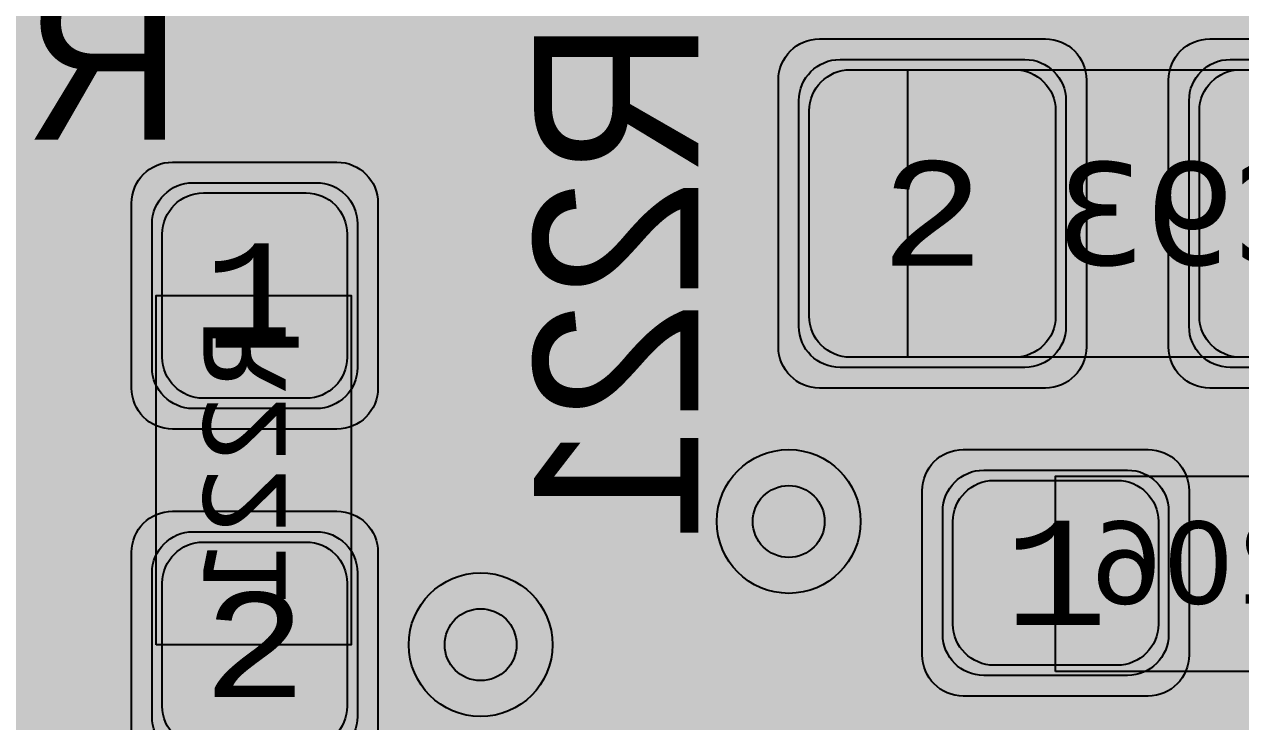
# Model space of a CAD drawing. Extents: x -98 to 119, y -207 to 98.
# Drawn here: x -15.12 to -9.2, y 38.03 to 41.42 of the extents above; entities that cross this region are included whole.
import ezdxf
from ezdxf.enums import TextEntityAlignment as Align

# ---------------------------------------------------------------- set-up
doc = ezdxf.new("R2010")
doc.units = 0
doc.header["$MEASUREMENT"] = 0
for name, color, linetype in [('ASSEMBLY_OUTLINES_BTM', 191, 'CONTINUOUS'), ('ASSEMBLY_PART_NUMBERS_BTM', 191, 'CONTINUOUS'), ('ASSEMBLY_PART_NUMBERS_TOP', 102, 'CONTINUOUS'), ('ASSEMBLY_REF_DES_BTM', 191, 'CONTINUOUS'), ('BOARD_OUTLINE', 10, 'CONTINUOUS'), ('DRILL_DRAWING', 21, 'CONTINUOUS'), ('GENERATED_SILKSCREEN_BTM', 255, 'CONTINUOUS'), ('MANUFACTURING_OUTLINES', 10, 'CONTINUOUS'), ('PART_PADS_SMD_BTM', 230, 'CONTINUOUS'), ('PIN_NUMBERS_BTM', 8, 'CONTINUOUS'), ('PIN_NUMBERS_TOP', 8, 'CONTINUOUS'), ('PLACEMENT_OUTLINES_BTM', 222, 'CONTINUOUS'), ('PLANE_DATA_LAYER_BOTTOM', 230, 'CONTINUOUS'), ('PLANE_SHAPES_LAYER_BOTTOM', 230, 'CONTINUOUS'), ('PLANE_SHAPES_LAYER_TOP', 150, 'CONTINUOUS'), ('ROUTE_BORDER', 151, 'CONTINUOUS'), ('SILKSCREEN_OUTLINES_BTM', 211, 'CONTINUOUS'), ('SILKSCREEN_REF_DES_BTM', 211, 'CONTINUOUS'), ('SOLDERMASK_PADS_BTM', 12, 'CONTINUOUS'), ('SOLDERPASTE_PADS_BTM', 12, 'CONTINUOUS'), ('TRACES_LAYER_BOTTOM', 230, 'CONTINUOUS'), ('TRACES_LAYER_TOP', 150, 'CONTINUOUS'), ('VIA_HOLES_LAYER_BOTTOM', 30, 'CONTINUOUS'), ('VIA_HOLES_LAYER_TOP', 30, 'CONTINUOUS'), ('VIA_PADS_LAYER_BOTTOM', 230, 'CONTINUOUS'), ('VIA_PADS_LAYER_TOP', 150, 'CONTINUOUS')]:
    doc.layers.add(name, color=color, linetype=linetype)
doc.styles.add('COURIER_NEW', font='COUR.TTF')
doc.styles.add('VERDANA', font='verdana.TTF')
doc.styles.add('VERIBEST_GERBER_0', font='txt')

msp = doc.modelspace()

# ---------------------------------------------------------------- hatches: boundary and pattern name
at = {"layer": 'PLANE_DATA_LAYER_BOTTOM'}
h = msp.add_hatch(color=256, dxfattribs=at)
h.paths.add_polyline_path([(-96.5, 0, -1), (96.5, 0, -1)], flags=0)
h.paths.add_polyline_path([(92.251979, -7.43598, 0.72698816), (92.479659, -3.637852, -0.30860979), (92.431259, -3.566904, -0.00963525), (92.431316, -3.563968, 0.00963501), (92.5, -0.000006), (92.5, 0.000001, 0.05332526), (90.407665, 19.562826, -0.05332692), (90.405941, 19.578942), (90.405941, 19.578943, -0.23821791), (90.436919, 19.640273, 0.66175504), (89.584154, 23.221888, -0.29529758), (89.523137, 23.277841, 0.02240102), (87.08146, 31.194059, -0.0862063), (87.076996, 31.219756), (87.076996, 31.219757, -0.21018391), (87.101696, 31.275919, 0.67938251), (85.774921, 34.749845, -0.30186499), (85.705267, 34.797373, 0.04791583), (77.514669, 50.475005, -0.14530744), (77.502324, 50.516585, -0.1239887), (77.511414, 50.552678, 0.60660899), (75.516892, 53.486368, -0.27423899), (75.44586, 53.517962, 0.02152308), (70.565432, 59.806101, -0.17759524), (70.547363, 59.855368), (70.547363, 59.855369, -0.1118333), (70.5548, 59.888203, 0.66175545), (68.116894, 62.64715, -0.29529737), (68.036725, 62.667806, 0.05833458), (51.722715, 76.687749, -0.24933783), (51.689123, 76.750923), (51.689123, 76.750924, -0.06075989), (51.691357, 76.76924, 0.7149664), (48.509213, 78.818582, -0.31487112), (48.42205, 78.81342, 0.02280668), (41.042088, 82.896302, -0.28513695), (40.999698, 82.964591), (40.999698, 82.964596, -0.00424702), (40.999709, 82.965891, 0.64704661), (37.697353, 84.5176, -0.28975486), (37.616734, 84.505806, 0.05294354), (19.031563, 90.52099, -0.30833592), (18.972104, 90.582877, 0.69698225), (15.284156, 91.27756, -0.30833961), (15.206255, 91.241547, 0.02237069), (6.993138, 92.235275, -0.31520437), (6.925536, 92.290658, 0.71588806), (3.14462, 92.496703, -0.31520526), (3.0714, 92.448994, 0.06346806), (-20.215283, 90.264015, -0.32014225), (-20.296827, 90.298428, 0.72963938), (-23.995319, 89.386755, -0.32014403), (-24.051528, 89.318386, 0.01866354), (-30.645576, 87.275991, -0.30986574), (-30.72878, 87.298418, 0.70117084), (-34.249879, 85.978007, -0.00275269), (-34.249874, 85.977168, -0.30685575), (-34.29782, 85.9064, 0.04916641), (-50.410548, 77.556603, -0.32354836), (-50.499711, 77.561018, 0.73921276), (-53.660594, 75.408706, -0.07516987), (-53.657188, 75.386179), (-53.657188, 75.386178, -0.24247942), (-53.68916, 75.324127, 0.01996774), (-59.527063, 70.80098, -0.29848709), (-59.610009, 70.791065, 0.55672441), (-62.5, 69), (-62.5, 68.999999, 0.08270852), (-62.392031, 68.351756, -0.29848757), (-62.412702, 68.270818, 0.06718659), (-78.279974, 49.27977, -0.27781781), (-78.350169, 49.24438, 0.43635087), (-80.5, 47.25), (-80.5, 47.249999, 0.14146633), (-80.192238, 46.184011, -0.14146588), (-80.180512, 46.143397), (-80.180512, 46.143396, -0.13119073), (-80.190652, 46.105416, 0.01929482), (-83.506407, 39.786053, -0.3122068), (-83.581614, 39.742899, 0.43912347), (-85.75, 37.75, 0.20482962), (-85.131688, 36.303992, -0.20483071), (-85.10813, 36.248899), (-85.10813, 36.248898, -0.10091901), (-85.114214, 36.219062, 0.04809776), (-90.466303, 19.289839, -0.31487042), (-90.530154, 19.230281, 0.71496565), (-91.24073, 15.512631, -0.26937831), (-91.202277, 15.446437), (-91.202277, 15.446436, -0.04192983), (-91.203345, 15.433723, 0.01884133), (-92.106444, 8.523669, -0.32827121), (-92.166453, 8.456161, 0.35402801), (-93.75, 6.5), (-93.75, 6.499999, 0.3147083), (-92.438077, 4.622088, -0.31470689), (-92.388093, 4.55054), (-92.388093, 4.550537, -0.01228575), (-92.388185, 4.546794, 0.01229418), (-92.5, 0.00001), (-92.5, -0.000004, 0.05293339), (-90.438132, -19.421494, -0.32940864), (-90.475468, -19.504015, 0.27173254), (-91.5, -21.25, 0.40159771), (-89.586502, -23.248128, -0.32940451), (-89.516056, -23.305059, 0.02130735), (-87.207653, -30.839509, -0.32217733), (-87.232533, -30.924924, 0.23066593), (-88, -32.499999), (-88, -32.5, 0.43149503), (-85.882787, -34.496562, -0.3221788), (-85.807634, -34.544174, 0.04801617), (-77.643233, -50.277018, -0.30387878), (-77.644537, -50.3618, 0.152519), (-78, -51.499999), (-78, -51.5, 0.48198292), (-75.552374, -53.449264, -0.30388342), (-75.473145, -53.479475, 0.02199125), (-70.483925, -59.90214, -0.3186215), (-70.47622, -59.989968, 0.72539906), (-67.952631, -62.834176, -0.31862421), (-67.866344, -62.852281, 0.06239253), (-50.265124, -77.650932, -0.25435623), (-50.230332, -77.714899), (-50.230332, -77.7149, -0.03445317), (-50.231054, -77.725364, 0.03445193), (-50.25, -78), (-50.25, -78.000001, 0.60330822), (-47.119729, -79.649997, -0.29136265), (-47.037917, -79.64725, 0.02294124), (-39.54278, -83.621879, -0.2900128), (-39.499155, -83.690765), (-39.499155, -83.690766, -0.00713035), (-39.499186, -83.692939, 0.00713296), (-39.5, -83.749994), (-39.5, -83.75, 0.65808296), (-36.126004, -85.203319, -0.29776298), (-36.043963, -85.188513, 0.04901634), (-18.771876, -90.575199, -0.30186131), (-18.712566, -90.635139, 0.67938177), (-15.056336, -91.31372, -0.30186438), (-14.979467, -91.279054, 0.02174912), (-6.993138, -92.235275, -0.31520437), (-6.925536, -92.290658, 0.71588806), (-3.14462, -92.496703, -0.31520526), (-3.0714, -92.448994, 0.06250827), (19.869968, -90.340657, -0.3455664), (19.954737, -90.381493, 0.79435682), (23.75, -89.500001), (23.75, -89.499973, 0.00508686), (23.749586, -89.459281, -0.34558849), (23.806159, -89.384097, 0.02146945), (31.383958, -87.013201, -0.31444693), (31.468175, -87.035889, 0.70013084), (35, -85.75), (35, -85.749988, 0.00909926), (34.998675, -85.677212, -0.00905723), (34.998625, -85.674452), (34.998625, -85.674439, -0.3044722), (35.045955, -85.60392, 0.04798546), (50.721249, -77.353765, -0.31444166), (50.808431, -77.356288, 0.61621831), (54, -75.75), (54, -75.749999, 0.06775817), (53.927211, -75.215343, -0.06775352), (53.924438, -75.194974), (53.924438, -75.194973, -0.24153729), (53.95619, -75.13308, 0.02236582), (60.452055, -70.01285, -0.31311155), (60.538488, -70.003709, 0.71009535), (63.344013, -67.475653, -0.09971759), (63.33807, -67.446151), (63.33807, -67.44615, -0.20692806), (63.362073, -67.390635, 0.05820555), (77.187807, -50.973449, -0.31748667), (77.269693, -50.94147, 0.72222414), (79.294241, -47.729048, -0.17387366), (79.276877, -47.680625, -0.13609457), (79.287761, -47.641379, 0.02052348), (82.926938, -40.980152, -0.3530032), (83.013777, -40.939997, 0.48811211), (85.5, -39), (85.5, -38.999999, 0.2400736), (84.675602, -37.381988, -0.24007295), (84.644192, -37.320342), (84.644192, -37.320341, -0.10410562), (84.650658, -37.289623, 0.05054674), (90.411157, -19.546683, -0.32146983), (90.476988, -19.487077, 0.38127918), (92.25, -17.5, 0.2751437), (91.203224, -15.741772, -0.27514249), (91.163342, -15.674784), (91.163342, -15.674783, -0.04255495), (91.164442, -15.661882, 0.02223578), (92.195155, -7.50356, -0.31919634)], flags=0)
at = {"layer": 'PLANE_SHAPES_LAYER_BOTTOM'}
h = msp.add_hatch(color=256, dxfattribs=at)
h.paths.add_polyline_path([(-96.5, 0, -1), (96.5, 0, -1)], flags=0)
h.paths.add_polyline_path([(-92.5, 0, -1), (92.5, 0, -1)], flags=0)
at = {"layer": 'PLANE_SHAPES_LAYER_TOP'}
h = msp.add_hatch(color=256, dxfattribs=at)
h.paths.add_polyline_path([(-96.31345, 0, -1), (96.81345, 0, -1)], flags=0)
h.paths.add_polyline_path([(-92.25, 0, -1), (92.75, 0, -1)], flags=0)
h = msp.add_hatch(color=256, dxfattribs=at)
h.paths.add_polyline_path([(1.75, 32.75), (-50, 32.75), (-50, 35), (-37.5, 47.5), (-31.5, 47.5), (-22, 57), (-19, 57), (-19, 52), (-15, 48), (-7.5, 48), (-6, 49.5), (-0.25, 49.5), (-0.25, 38), (1.75, 38)])
h.paths.add_polyline_path([(-26.75, 43.25), (-26.75, 45.25), (-17.5, 45.25), (-17.5, 43.25)], flags=16)
at = {"layer": 'VIA_HOLES_LAYER_BOTTOM'}
h = msp.add_hatch(color=256, dxfattribs=at)
edge = h.paths.add_edge_path()
edge.add_arc((-11.4, 39), 0.175, 0, 360)
h = msp.add_hatch(color=256, dxfattribs=at)
edge = h.paths.add_edge_path()
edge.add_arc((-12.9, 38.4), 0.175, 0, 360)
at = {"layer": 'VIA_HOLES_LAYER_TOP'}
h = msp.add_hatch(color=256, dxfattribs=at)
edge = h.paths.add_edge_path()
edge.add_arc((-11.4, 39), 0.175, 0, 360)
h = msp.add_hatch(color=256, dxfattribs=at)
edge = h.paths.add_edge_path()
edge.add_arc((-12.9, 38.4), 0.175, 0, 360)

# ---------------------------------------------------------------- linework, layer by layer
at = {"layer": 'ASSEMBLY_OUTLINES_BTM'}
for points in [[(-10.82, 39.8), (-10.82, 41.2), (-8.67, 41.2), (-8.67, 39.8)], [(-14.48, 38.4), (-14.48, 40.1), (-13.53, 40.1), (-13.53, 38.4)], [(-10.1, 38.27), (-10.1, 39.22), (-8.4, 39.22), (-8.4, 38.27)]]:
    msp.add_lwpolyline(points, close=True, dxfattribs=at)
at = {"layer": 'BOARD_OUTLINE', "const_width": 0.1}
msp.add_lwpolyline([(-97.5, 0, -1), (97.5, 0, -1)], format="xyb", close=True, dxfattribs=at)
at = {"layer": 'GENERATED_SILKSCREEN_BTM', "const_width": 0.15}
for points in [[(-14.4572, 41.6304), (-14.4572, 40.8624), (-14.4588, 40.856), (-14.4628, 40.852), (-14.4676, 40.8496), (-14.4732, 40.8488), (-14.4796, 40.8496), (-14.4852, 40.852), (-14.4892, 40.856), (-14.4908, 40.8624), (-14.4908, 41.2304), (-14.8668, 41.2304), (-14.998, 40.8576), (-15.0012, 40.852), (-15.0068, 40.8488), (-15.0124, 40.848), (-15.018, 40.8496), (-15.0228, 40.852), (-15.0268, 40.856), (-15.0284, 40.8616), (-15.0276, 40.868), (-14.8964, 41.2408), (-15.0244, 41.3424)], [(-14.4908, 41.6136), (-14.8732, 41.6136), (-14.998, 41.5128), (-14.998, 41.364), (-14.8732, 41.2624), (-14.4908, 41.2624), (-14.4908, 41.6136)], [(-15.0244, 41.3424), (-15.0268, 41.344), (-15.0276, 41.348), (-15.0292, 41.352), (-15.03, 41.356), (-15.03, 41.5208)], [(-12.3392, 40.7752), (-12.3408, 40.7728), (-12.3448, 40.772), (-12.3488, 40.7696), (-12.3528, 40.7696), (-12.5176, 40.7696), (-12.5216, 40.7696), (-12.524, 40.772), (-12.5264, 40.772), (-12.5272, 40.7728), (-12.528, 40.7736), (-12.5304, 40.7752), (-12.64, 40.9112), (-12.6416, 40.9152), (-12.6424, 40.9176), (-12.6432, 40.9216), (-12.6432, 41.3248), (-12.6416, 41.332), (-12.6376, 41.336), (-12.6328, 41.3408), (-12.6272, 41.3424), (-11.8592, 41.3424), (-11.8528, 41.3408), (-11.8488, 41.3368), (-11.8464, 41.332), (-11.8456, 41.3264), (-11.8464, 41.32), (-11.8488, 41.3144), (-11.8528, 41.3104), (-11.8592, 41.3088), (-12.2272, 41.3088), (-12.2272, 40.9328), (-11.8544, 40.8016), (-11.8488, 40.7984), (-11.8456, 40.7928), (-11.8448, 40.7864), (-11.8464, 40.7816), (-11.8488, 40.7768), (-11.8536, 40.7728), (-11.8584, 40.7704), (-11.8648, 40.772), (-12.2376, 40.9032), (-12.3392, 40.7752)], [(-12.6104, 41.3088), (-12.6104, 40.9256), (-12.5096, 40.8016), (-12.3608, 40.8016), (-12.2592, 40.9256), (-12.2592, 41.3088), (-12.6104, 41.3088)], [(-12.64, 40.1544), (-12.5304, 40.02), (-12.5264, 40.0176), (-12.5232, 40.0168), (-12.5208, 40.0152), (-12.5176, 40.0144), (-12.408, 40.0144), (-12.4056, 40.0152), (-12.4, 40.0168), (-12.396, 40.0176), (-12.3944, 40.02), (-11.9616, 40.5528), (-11.876, 40.5528), (-11.876, 40.0304), (-11.8744, 40.0248), (-11.8712, 40.02), (-11.8656, 40.0176), (-11.8592, 40.0168), (-11.8536, 40.0176), (-11.848, 40.02), (-11.8448, 40.0248), (-11.8432, 40.0304), (-11.8432, 40.5696), (-11.8448, 40.576), (-11.8488, 40.58), (-11.8528, 40.584), (-11.8592, 40.5856), (-11.9688, 40.5856), (-11.9712, 40.5848), (-11.9768, 40.5832), (-11.9792, 40.5816), (-11.9808, 40.58), (-11.9824, 40.5784), (-12.416, 40.0464), (-12.5096, 40.0464), (-12.6104, 40.1712), (-12.6104, 40.4296), (-12.504, 40.56), (-12.5024, 40.5656), (-12.5032, 40.5704), (-12.5056, 40.576), (-12.5104, 40.5792), (-12.5152, 40.5824), (-12.5208, 40.5832), (-12.5264, 40.5824), (-12.5304, 40.5784), (-12.64, 40.444), (-12.6408, 40.4408), (-12.6416, 40.4384), (-12.6424, 40.4376), (-12.6432, 40.4344), (-12.6432, 40.1648), (-12.6424, 40.1616), (-12.6424, 40.1608), (-12.6416, 40.16), (-12.6408, 40.1576), (-12.64, 40.1544)], [(-12.64, 39.3984), (-12.5304, 39.264), (-12.5264, 39.2616), (-12.5232, 39.2608), (-12.5208, 39.2592), (-12.5176, 39.2584), (-12.408, 39.2584), (-12.4056, 39.2592), (-12.4, 39.2608), (-12.396, 39.2616), (-12.3944, 39.264), (-11.9616, 39.7968), (-11.876, 39.7968), (-11.876, 39.2744), (-11.8744, 39.2688), (-11.8712, 39.264), (-11.8656, 39.2616), (-11.8592, 39.2608), (-11.8536, 39.2616), (-11.848, 39.264), (-11.8448, 39.2688), (-11.8432, 39.2744), (-11.8432, 39.8136), (-11.8448, 39.82), (-11.8488, 39.824), (-11.8528, 39.828), (-11.8592, 39.8296), (-11.9688, 39.8296), (-11.9712, 39.8288), (-11.9768, 39.8272), (-11.9792, 39.8256), (-11.9808, 39.824), (-11.9824, 39.8224), (-12.416, 39.2904), (-12.5096, 39.2904), (-12.6104, 39.4152), (-12.6104, 39.6736), (-12.504, 39.804), (-12.5024, 39.8096), (-12.5032, 39.8144), (-12.5056, 39.82), (-12.5104, 39.8232), (-12.5152, 39.8264), (-12.5208, 39.8272), (-12.5264, 39.8264), (-12.5304, 39.8224), (-12.64, 39.688), (-12.6408, 39.6848), (-12.6416, 39.6824), (-12.6424, 39.6816), (-12.6432, 39.6784), (-12.6432, 39.4088), (-12.6424, 39.4056), (-12.6424, 39.4048), (-12.6416, 39.404), (-12.6408, 39.4016), (-12.64, 39.3984)], [(-11.876, 38.9584), (-11.8744, 38.9648), (-11.8712, 38.968), (-11.8656, 38.9704), (-11.8592, 38.9712), (-11.8536, 38.9704), (-11.848, 38.968), (-11.844, 38.9648), (-11.8432, 38.9584), (-11.8432, 38.6464), (-11.844, 38.6408), (-11.848, 38.636), (-11.8536, 38.6336), (-11.8592, 38.6328), (-11.8656, 38.6336), (-11.8712, 38.636), (-11.8744, 38.6408), (-11.876, 38.6464), (-11.876, 38.7872), (-12.6272, 38.7872), (-12.6328, 38.788), (-12.6368, 38.7904), (-12.6392, 38.7944), (-12.64, 38.8), (-12.6408, 38.804), (-12.6408, 38.808), (-12.6392, 38.8112), (-12.636, 38.8144), (-12.4168, 38.9704), (-12.4112, 38.9728), (-12.4056, 38.9728), (-12.4008, 38.9704), (-12.3968, 38.9664), (-12.3936, 38.9616), (-12.392, 38.956), (-12.392, 38.9528), (-12.3936, 38.9504), (-12.3952, 38.948), (-12.3976, 38.9464), (-12.5768, 38.8184), (-11.876, 38.8184), (-11.876, 38.9584)]]:
    msp.add_lwpolyline(points, dxfattribs=at)
for points in [[(-9.480485, 41.200005, 0.0000111), (-9.480492, 41.199995), (-10.019508, 41.199995, 0.0000111), (-10.019515, 41.200005), (-9.480485, 41.200005)], [(-9.480485, 39.799995), (-10.019515, 39.799995, 0.0000111), (-10.019508, 39.800005), (-9.480492, 39.800005, 0.0000111), (-9.480485, 39.799995)], [(-14.479995, 38.957911, 0.00001223), (-14.480005, 38.957902), (-14.480005, 39.542098, 0.00001223), (-14.479995, 39.542089), (-14.479995, 38.957911)], [(-13.529995, 38.966156, 0.00001164), (-13.530005, 38.966164), (-13.530005, 39.533836, 0.00001164), (-13.529995, 39.533844), (-13.529995, 38.966156)], [(-8.966156, 39.220005, 0.00001164), (-8.966164, 39.219995), (-9.533836, 39.219995, 0.00001164), (-9.533844, 39.220005), (-8.966156, 39.220005)], [(-8.957902, 38.269995), (-9.542098, 38.269995, 0.00001223), (-9.542089, 38.270005), (-8.957911, 38.270005, 0.00001223), (-8.957902, 38.269995)]]:
    msp.add_lwpolyline(points, format="xyb", dxfattribs=at)
at = {"layer": 'MANUFACTURING_OUTLINES'}
msp.add_circle((0, 0), 97.575405, dxfattribs=at)
at = {"layer": 'PART_PADS_SMD_BTM'}
for points in [[(-11.15, 39.75, -0.41421356), (-11.35, 39.95), (-11.35, 41.05, -0.41421356), (-11.15, 41.25), (-10.25, 41.25, -0.41421356), (-10.05, 41.05), (-10.05, 39.95, -0.41421356), (-10.25, 39.75)], [(-9.25, 39.75, -0.41421356), (-9.45, 39.95), (-9.45, 41.05, -0.41421356), (-9.25, 41.25), (-8.35, 41.25, -0.41421356), (-8.15, 41.05), (-8.15, 39.95, -0.41421356), (-8.35, 39.75)], [(-13.7, 40.65, -0.41421356), (-13.5, 40.45), (-13.5, 39.75, -0.41421356), (-13.7, 39.55), (-14.3, 39.55, -0.41421356), (-14.5, 39.75), (-14.5, 40.45, -0.41421356), (-14.3, 40.65)], [(-10.65, 39.05, -0.41421356), (-10.45, 39.25), (-9.75, 39.25, -0.41421356), (-9.55, 39.05), (-9.55, 38.45, -0.41421356), (-9.75, 38.25), (-10.45, 38.25, -0.41421356), (-10.65, 38.45)], [(-13.7, 38.95, -0.41421356), (-13.5, 38.75), (-13.5, 38.05, -0.41421356), (-13.7, 37.85), (-14.3, 37.85, -0.41421356), (-14.5, 38.05), (-14.5, 38.75, -0.41421356), (-14.3, 38.95)]]:
    msp.add_lwpolyline(points, format="xyb", close=True, dxfattribs=at)
at = {"layer": 'PLACEMENT_OUTLINES_BTM'}
for points in [[(-10.82, 39.8), (-10.82, 41.2), (-8.67, 41.2), (-8.67, 39.8)], [(-14.48, 38.4), (-14.48, 40.1), (-13.53, 40.1), (-13.53, 38.4)], [(-10.1, 38.27), (-10.1, 39.22), (-8.4, 39.22), (-8.4, 38.27)]]:
    msp.add_lwpolyline(points, close=True, dxfattribs=at)
at = {"layer": 'ROUTE_BORDER'}
msp.add_circle((0, 0), 96.5, dxfattribs=at)
at = {"layer": 'SILKSCREEN_OUTLINES_BTM'}
for points in [[(-10.82, 39.8), (-10.82, 41.2), (-8.67, 41.2), (-8.67, 39.8)], [(-14.48, 38.4), (-14.48, 40.1), (-13.53, 40.1), (-13.53, 38.4)], [(-10.1, 38.27), (-10.1, 39.22), (-8.4, 39.22), (-8.4, 38.27)]]:
    msp.add_lwpolyline(points, close=True, dxfattribs=at)
at = {"layer": 'SOLDERMASK_PADS_BTM'}
for points in [[(-11.25, 39.65, -0.41421356), (-11.45, 39.85), (-11.45, 41.15, -0.41421356), (-11.25, 41.35), (-10.15, 41.35, -0.41421356), (-9.95, 41.15), (-9.95, 39.85, -0.41421356), (-10.15, 39.65)], [(-9.35, 39.65, -0.41421356), (-9.55, 39.85), (-9.55, 41.15, -0.41421356), (-9.35, 41.35), (-8.25, 41.35, -0.41421356), (-8.05, 41.15), (-8.05, 39.85, -0.41421356), (-8.25, 39.65)], [(-13.6, 40.75, -0.41421356), (-13.4, 40.55), (-13.4, 39.65, -0.41421356), (-13.6, 39.45), (-14.4, 39.45, -0.41421356), (-14.6, 39.65), (-14.6, 40.55, -0.41421356), (-14.4, 40.75)], [(-10.75, 39.15, -0.41421356), (-10.55, 39.35), (-9.65, 39.35, -0.41421356), (-9.45, 39.15), (-9.45, 38.35, -0.41421356), (-9.65, 38.15), (-10.55, 38.15, -0.41421356), (-10.75, 38.35)], [(-13.6, 39.05, -0.41421356), (-13.4, 38.85), (-13.4, 37.95, -0.41421356), (-13.6, 37.75), (-14.4, 37.75, -0.41421356), (-14.6, 37.95), (-14.6, 38.85, -0.41421356), (-14.4, 39.05)]]:
    msp.add_lwpolyline(points, format="xyb", close=True, dxfattribs=at)
at = {"layer": 'SOLDERPASTE_PADS_BTM'}
for points in [[(-11.1, 39.8, -0.41421356), (-11.3, 40), (-11.3, 41, -0.41421356), (-11.1, 41.2), (-10.3, 41.2, -0.41421356), (-10.1, 41), (-10.1, 40, -0.41421356), (-10.3, 39.8)], [(-9.2, 39.8, -0.41421356), (-9.4, 40), (-9.4, 41, -0.41421356), (-9.2, 41.2), (-8.4, 41.2, -0.41421356), (-8.2, 41), (-8.2, 40, -0.41421356), (-8.4, 39.8)], [(-13.75, 40.6, -0.41421356), (-13.55, 40.4), (-13.55, 39.8, -0.41421356), (-13.75, 39.6), (-14.25, 39.6, -0.41421356), (-14.45, 39.8), (-14.45, 40.4, -0.41421356), (-14.25, 40.6)], [(-10.6, 39, -0.41421356), (-10.4, 39.2), (-9.8, 39.2, -0.41421356), (-9.6, 39), (-9.6, 38.5, -0.41421356), (-9.8, 38.3), (-10.4, 38.3, -0.41421356), (-10.6, 38.5)], [(-13.75, 38.9, -0.41421356), (-13.55, 38.7), (-13.55, 38.1, -0.41421356), (-13.75, 37.9), (-14.25, 37.9, -0.41421356), (-14.45, 38.1), (-14.45, 38.7, -0.41421356), (-14.25, 38.9)]]:
    msp.add_lwpolyline(points, format="xyb", close=True, dxfattribs=at)
at = {"layer": 'TRACES_LAYER_BOTTOM'}
for points, const_width in [([(-16.85, 42.5), (-16.85, 41.758872), (-16.428423, 41.337295), (-14.362295, 41.337295), (-14, 40.975), (-14, 40.1)], 0.35), ([(-14, 40.1), (-13.21333, 40.1), (-12.5, 40.81333), (-12.5, 41.925)], 0.35), ([(-11.4, 39), (-11.485876, 39.085876), (-11.485876, 39.614124), (-10.7, 40.4), (-10.7, 40.5)], 0.35), ([(-10.1, 38.75), (-11.15, 38.75), (-11.4, 39)], 0.35), ([(-10.1, 38.75), (-10.1, 37)], 0.35), ([(-12.9, 38.4), (-14, 38.4)], 0.5)]:
    msp.add_lwpolyline(points, dxfattribs=dict(at, const_width=const_width))
at = {"layer": 'TRACES_LAYER_TOP', "const_width": 0.5}
msp.add_lwpolyline([(-12.9, 38.4), (-16.423187, 38.4), (-17.423187, 39.4), (-25.75, 39.4)], dxfattribs=at)
at = {"layer": 'VIA_HOLES_LAYER_BOTTOM'}
for centre in [(-11.4, 39), (-12.9, 38.4)]:
    msp.add_circle(centre, 0.175, dxfattribs=at)
at = {"layer": 'VIA_HOLES_LAYER_TOP'}
for centre in [(-11.4, 39), (-12.9, 38.4)]:
    msp.add_circle(centre, 0.175, dxfattribs=at)
at = {"layer": 'VIA_PADS_LAYER_BOTTOM'}
for centre in [(-11.4, 39), (-12.9, 38.4)]:
    msp.add_circle(centre, 0.35, dxfattribs=at)
at = {"layer": 'VIA_PADS_LAYER_TOP'}
for centre in [(-11.4, 39), (-12.9, 38.4)]:
    msp.add_circle(centre, 0.35, dxfattribs=at)

# ---------------------------------------------------------------- texts
at = {"layer": 'ASSEMBLY_PART_NUMBERS_BTM', "style": 'VERIBEST_GERBER_0', "text_generation_flag": 2}
for s, p in [('CL10C010BB8NNNC', (-16.54, 48)), ('ERJ-3EKF1022V', (-13.21, 48)), ('1N4148W-7-F', (-9.96, 43.5)), ('GRM1885C1H100JA01D', (-13.21, 39.25)), ('ERJ-3EKF1022V', (-11.46, 39.25))]:
    msp.add_text(s, height=2.032, rotation=90, dxfattribs=at).set_placement(p, align=Align.TOP_LEFT)
for s, p in [('TLV3701QDBVRG4Q1', (-5.75, 43.54)), ('ERJ-3EKF3403V', (-6.5, 41.96)), ('ERJ-3EKF10R7V', (-9.25, 41.29)), ('SN74LVC1G08DBVR', (0, 39.29))]:
    msp.add_text(s, height=2.032, dxfattribs=at).set_placement(p, align=Align.TOP_LEFT)
at = {"layer": 'ASSEMBLY_PART_NUMBERS_TOP', "style": 'VERIBEST_GERBER_0'}
msp.add_text('CL21B106KOQNNNE', height=2.032, dxfattribs=at).set_placement((-18.25, 41.71), align=Align.TOP_LEFT)
at = {"layer": 'ASSEMBLY_REF_DES_BTM', "style": 'VERDANA', "text_generation_flag": 2}
for s, height, p in [('C93', 0.5, (-8.75, 40.75)), ('R206', 0.4, (-8.5, 39))]:
    msp.add_text(s, height=height, dxfattribs=at).set_placement(p, align=Align.TOP_LEFT)
msp.add_text('R221', height=0.4, rotation=90, dxfattribs=at).set_placement((-14.25, 40), align=Align.TOP_LEFT)
at = {"layer": 'DRILL_DRAWING', "style": 'VERIBEST_GERBER_0'}
for s, p in [('A', (-11.4, 39)), ('A', (-12.9, 38.4)), ('R', (-11.75, 37.5))]:
    msp.add_text(s, height=2, dxfattribs=at).set_placement(p, align=Align.MIDDLE_CENTER)
at = {"layer": 'PIN_NUMBERS_BTM', "style": 'COURIER_NEW'}
for s, p in [('2', (-10.7, 40.5)), ('1', (-14, 40.1)), ('1', (-10.1, 38.75)), ('2', (-14, 38.4))]:
    msp.add_text(s, height=0.508, dxfattribs=at).set_placement(p, align=Align.MIDDLE_CENTER)
at = {"layer": 'PIN_NUMBERS_TOP', "style": 'COURIER_NEW'}
for s, p in [('2', (-10.7, 40.5)), ('1', (-14, 40.1)), ('1', (-10.1, 38.75)), ('2', (-14, 38.4))]:
    msp.add_text(s, height=0.508, dxfattribs=at).set_placement(p, align=Align.MIDDLE_CENTER)
at = {"layer": 'SILKSCREEN_REF_DES_BTM', "style": 'VERIBEST_GERBER_0', "text_generation_flag": 2}
msp.add_text('R206', height=0.8, dxfattribs=at).set_placement((-14.35, 41.66), align=Align.TOP_LEFT)
msp.add_text('R221', height=0.8, rotation=90, dxfattribs=at).set_placement((-12.64, 41.45), align=Align.TOP_LEFT)

doc.saveas('drawing.dxf')
